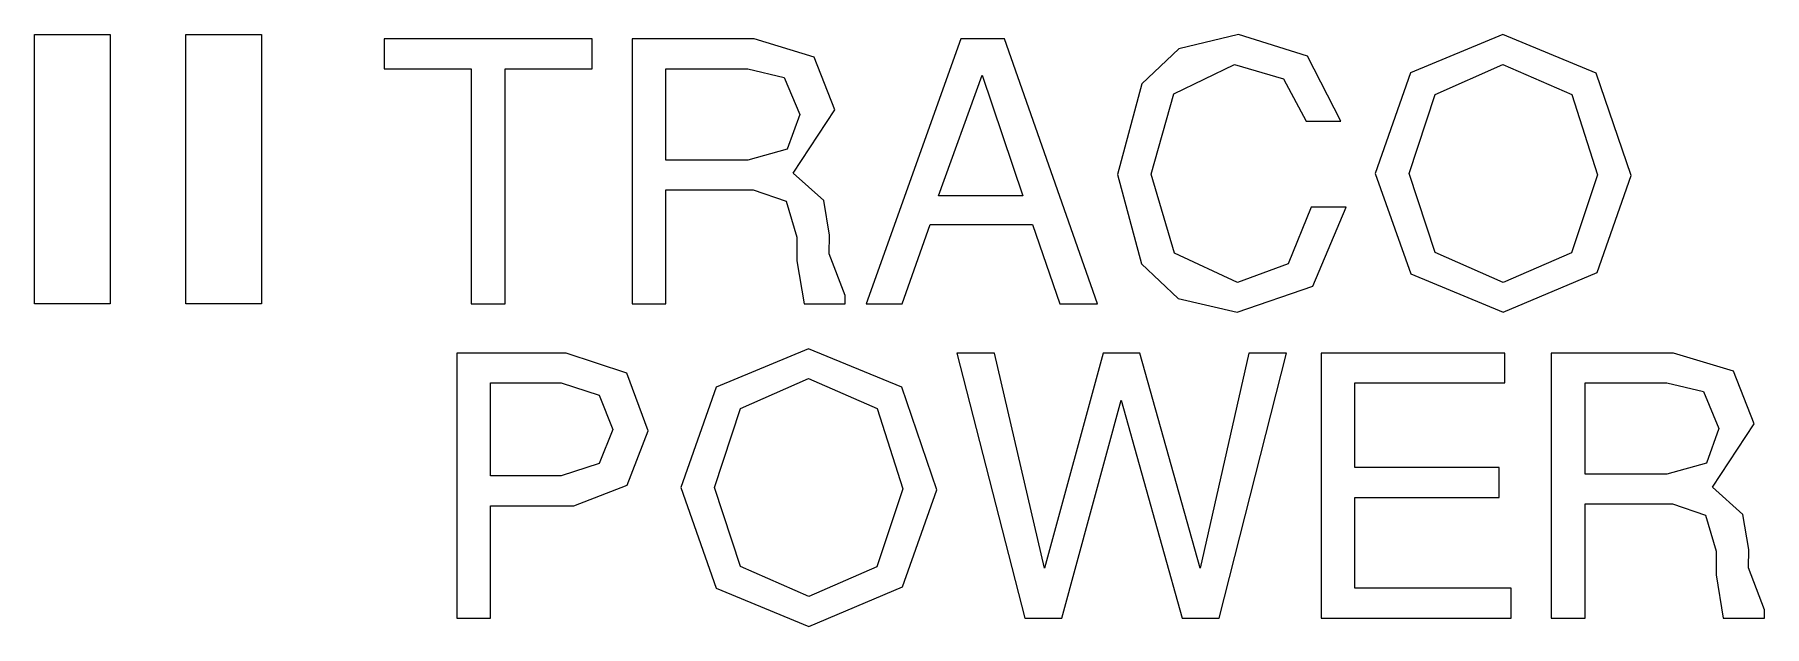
# Model space of a CAD drawing. Extents: x 63 to 73, y 241.83 to 245.26.
import ezdxf

# ---------------------------------------------------------------- set-up
doc = ezdxf.new("R2010")
doc.units = 0

msp = doc.modelspace()

# ---------------------------------------------------------------- linework, layer by layer
at = {"layer": 'Layer 1'}
for p, q in [((63.000027, 245.256147), (63.437011, 245.256147)), ((63.000027, 243.698453), (63.000027, 245.256147)), ((63.437011, 245.256147), (63.437011, 243.698453)), ((63.873995, 245.256147), (64.310979, 245.256147)), ((63.873995, 243.698453), (63.873995, 245.256147)), ((64.310979, 245.256147), (64.310979, 243.698453)), ((66.222702, 245.230919), (65.020272, 245.230919)), ((65.020272, 245.230919), (65.020272, 245.058543)), ((66.222702, 245.058543), (66.222702, 245.230919)), ((67.160261, 245.230919), (66.453938, 245.230919)), ((66.453938, 245.230919), (66.453938, 243.698452)), ((67.506327, 245.125286), (67.160261, 245.230919)), ((68.354281, 245.230919), (67.807722, 243.698452)), ((68.606539, 245.230919), (68.354281, 245.230919)), ((69.14469, 243.698452), (68.606539, 245.230919)), ((69.960321, 245.256145), (69.615043, 245.174621)), ((70.358941, 245.132118), (69.960321, 245.256145)), ((71.488582, 245.256145), (70.9549, 245.034368)), ((72.02831, 245.03358), (71.488582, 245.256145)), ((67.626938, 244.821), (67.506327, 245.125286)), ((69.615043, 245.174621), (69.400623, 244.971304)), ((70.551026, 244.755833), (70.358941, 245.132118)), ((65.020272, 245.058543), (65.524788, 245.058543)), ((65.524788, 245.058543), (65.524788, 243.698452)), ((65.720288, 245.058543), (66.222702, 245.058543)), ((65.720288, 243.698452), (65.720288, 245.058543)), ((66.649438, 244.530903), (66.649438, 245.058543)), ((66.649438, 245.058543), (67.122422, 245.058543)), ((67.122422, 245.058543), (67.334214, 245.008091)), ((67.334214, 245.008091), (67.423029, 244.793672)), ((68.22605, 244.32279), (68.478308, 245.020704)), ((68.478308, 245.020704), (68.713749, 244.32279)), ((69.58535, 244.913757), (69.937197, 245.083769)), ((69.937197, 245.083769), (70.220724, 245.000208)), ((70.220724, 245.000208), (70.35132, 244.755833)), ((70.9549, 245.034368), (70.750729, 244.453124)), ((71.096006, 244.910341), (71.488582, 245.083769)), ((71.488582, 245.083769), (71.886415, 244.90929)), ((71.488582, 245.083769), (71.488582, 245.083769)), ((72.230642, 244.440511), (72.02831, 245.03358)), ((69.400623, 244.971304), (69.260305, 244.446817)), ((69.455805, 244.448919), (69.58535, 244.913757)), ((70.946228, 244.453124), (71.096006, 244.910341)), ((71.886415, 244.90929), (72.035142, 244.444715)), ((67.385191, 244.455226), (67.626938, 244.821)), ((67.423029, 244.793672), (67.350768, 244.594493)), ((67.423029, 244.793672), (67.423029, 244.793672)), ((70.35132, 244.755833), (70.551026, 244.755833)), ((67.122422, 244.530903), (66.649438, 244.530903)), ((67.350768, 244.594493), (67.122422, 244.530903)), ((67.562033, 244.296776), (67.38519, 244.455226)), ((67.38519, 244.455226), (67.385191, 244.455226)), ((69.260305, 244.446817), (69.398784, 243.931002)), ((69.260305, 244.446817), (69.260305, 244.446817)), ((69.590605, 243.992227), (69.455805, 244.448919)), ((70.750729, 244.453124), (70.955163, 243.871879)), ((71.096269, 243.995906), (70.946228, 244.453124)), ((72.035142, 244.444715), (71.884313, 243.994855)), ((72.032515, 243.879762), (72.230642, 244.440511)), ((72.230642, 244.440511), (72.230642, 244.440511)), ((66.649438, 243.698452), (66.649438, 244.358527)), ((66.649438, 244.358527), (67.153954, 244.358527)), ((67.153954, 244.358527), (67.345513, 244.292835)), ((68.713749, 244.32279), (68.22605, 244.32279)), ((67.345513, 244.292835), (67.406212, 244.085248)), ((67.595405, 244.095758), (67.562033, 244.296776)), ((70.380751, 244.257624), (70.246213, 243.931265)), ((70.582558, 244.257624), (70.380751, 244.257624)), ((70.39021, 243.80172), (70.582558, 244.257624)), ((68.015835, 243.698452), (68.177701, 244.158823)), ((68.177701, 244.158823), (68.768405, 244.158823)), ((68.768405, 244.158823), (68.926066, 243.698452)), ((67.406212, 244.085248), (67.406212, 243.948608)), ((67.593304, 243.988549), (67.595405, 244.095758)), ((67.406212, 243.948608), (67.448255, 243.698452)), ((67.685798, 243.746801), (67.593304, 243.988549)), ((69.398784, 243.931002), (69.610608, 243.730542)), ((69.954014, 243.822479), (69.590605, 243.992227)), ((70.246213, 243.931265), (69.954014, 243.822479)), ((71.490686, 243.822479), (71.096269, 243.995906)), ((71.884313, 243.994855), (71.490686, 243.822479)), ((69.951912, 243.650102), (70.39021, 243.80172)), ((70.955163, 243.871879), (71.490686, 243.650102)), ((71.490686, 243.650102), (72.032515, 243.879762)), ((67.685798, 243.698452), (67.685798, 243.746801)), ((69.610608, 243.730542), (69.951912, 243.650102)), ((63.437011, 243.698453), (63.000027, 243.698453)), ((64.310979, 243.698453), (63.873995, 243.698453)), ((65.524788, 243.698452), (65.720288, 243.698452)), ((66.453938, 243.698452), (66.649438, 243.698452)), ((67.448255, 243.698452), (67.685798, 243.698452)), ((67.807722, 243.698452), (68.015835, 243.698452)), ((68.926066, 243.698452), (69.14469, 243.698452)), ((66.07345, 243.414661), (65.440703, 243.414661)), ((65.440703, 243.414661), (65.440703, 241.882193)), ((66.423458, 243.297729), (66.07345, 243.414661)), ((67.473479, 243.439887), (66.939795, 243.21811)), ((68.013206, 243.217321), (67.473479, 243.439887)), ((68.549776, 243.414661), (68.331153, 243.414661)), ((68.331153, 243.414661), (68.724255, 241.882193)), ((68.837771, 242.170188), (68.549776, 243.414661)), ((69.178319, 243.414661), (68.837771, 242.170188)), ((69.388534, 243.414661), (69.178319, 243.414661)), ((69.737491, 242.170188), (69.388534, 243.414661)), ((70.019179, 243.414661), (69.737491, 242.170188)), ((69.848905, 241.882193), (70.237803, 243.414661)), ((70.237803, 243.414661), (70.019179, 243.414661)), ((71.49909, 243.414661), (70.437503, 243.414661)), ((70.437503, 243.414661), (70.437503, 241.882193)), ((71.49909, 243.242284), (71.49909, 243.414661)), ((72.474487, 243.414661), (71.768165, 243.414661)), ((71.768165, 243.414661), (71.768165, 241.882193)), ((72.820553, 243.309028), (72.474487, 243.414661)), ((72.941164, 243.004741), (72.820553, 243.309028)), ((65.636203, 242.704134), (65.636203, 243.242284)), ((65.636203, 243.242284), (66.04402, 243.242284)), ((66.04402, 243.242284), (66.263432, 243.170811)), ((66.546434, 242.964801), (66.423458, 243.297729)), ((66.939795, 243.21811), (66.735624, 242.636865)), ((67.080902, 243.094083), (67.473479, 243.26751)), ((67.473479, 243.26751), (67.871311, 243.093032)), ((67.473479, 243.26751), (67.473479, 243.26751)), ((68.215538, 242.624252), (68.013206, 243.217321)), ((70.633004, 242.752483), (70.633004, 243.242284)), ((70.633004, 243.242284), (71.49909, 243.242284)), ((71.963663, 242.714645), (71.963663, 243.242284)), ((71.963663, 243.242284), (72.436648, 243.242284)), ((72.436648, 243.242284), (72.648439, 243.191833)), ((66.263432, 243.170811), (66.342526, 242.973209)), ((68.938674, 241.882193), (69.281325, 243.141381)), ((69.281325, 243.141381), (69.634486, 241.882193)), ((72.648439, 243.191833), (72.737256, 242.977414)), ((66.931124, 242.636865), (67.080902, 243.094083)), ((67.871311, 243.093032), (68.020038, 242.628457)), ((72.699417, 242.638967), (72.941164, 243.004741)), ((66.342526, 242.973209), (66.263432, 242.775607)), ((66.426612, 242.649741), (66.546434, 242.964801)), ((66.546434, 242.964801), (66.546434, 242.964801)), ((72.737256, 242.977414), (72.664994, 242.778235)), ((72.737256, 242.977414), (72.737256, 242.977414)), ((66.04402, 242.704134), (65.636203, 242.704134)), ((66.263432, 242.775607), (66.04402, 242.704134)), ((71.467557, 242.752483), (70.633004, 242.752483)), ((71.467557, 242.580107), (71.467557, 242.752483)), ((72.436648, 242.714645), (71.963663, 242.714645)), ((72.664994, 242.778235), (72.436648, 242.714645)), ((66.117596, 242.531758), (66.426612, 242.649741)), ((66.735624, 242.636865), (66.940058, 242.055621)), ((67.081165, 242.179648), (66.931124, 242.636865)), ((68.020038, 242.628457), (67.869209, 242.178597)), ((68.01741, 242.063504), (68.215538, 242.624252)), ((68.215538, 242.624252), (68.215538, 242.624252)), ((72.699421, 242.638967), (72.699417, 242.638967)), ((72.87626, 242.480518), (72.699421, 242.638967)), ((65.636203, 241.882193), (65.636203, 242.531758)), ((65.636203, 242.531758), (66.117596, 242.531758)), ((70.633004, 242.580107), (71.467557, 242.580107)), ((70.633004, 242.05457), (70.633004, 242.580107)), ((71.963663, 241.882193), (71.963663, 242.542268)), ((71.963663, 242.542268), (72.468181, 242.542268)), ((72.468181, 242.542268), (72.659738, 242.476576)), ((72.659738, 242.476576), (72.720438, 242.268989)), ((72.909636, 242.2795), (72.87626, 242.480518)), ((72.720438, 242.268989), (72.720438, 242.132349)), ((72.90753, 242.17229), (72.909636, 242.2795)), ((67.475581, 242.00622), (67.081165, 242.179648)), ((67.869209, 242.178597), (67.475581, 242.00622)), ((72.720438, 242.132349), (72.762481, 241.882193)), ((73.000024, 241.930543), (72.90753, 242.17229)), ((66.940058, 242.055621), (67.475581, 241.833844)), ((67.475581, 241.833844), (68.01741, 242.063504)), ((71.536929, 242.05457), (70.633004, 242.05457)), ((71.536929, 241.882193), (71.536929, 242.05457)), ((73.000024, 241.882193), (73.000024, 241.930543)), ((65.440703, 241.882193), (65.636203, 241.882193)), ((68.724255, 241.882193), (68.938674, 241.882193)), ((69.634486, 241.882193), (69.848905, 241.882193)), ((70.437503, 241.882193), (71.536929, 241.882193)), ((71.768165, 241.882193), (71.963663, 241.882193)), ((72.762481, 241.882193), (73.000024, 241.882193))]:
    msp.add_line(p, q, dxfattribs=at)

doc.saveas('drawing.dxf')
